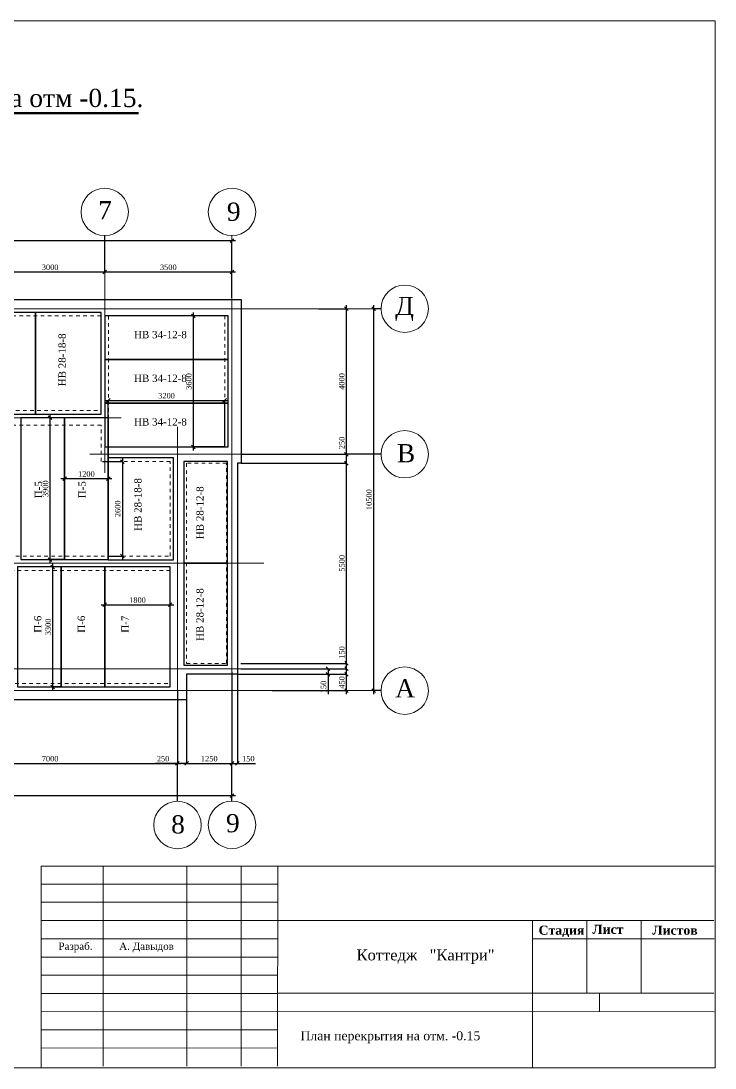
# Model space of a CAD drawing. Extents: x 1526320 to 3332998, y -546296 to 333165.
# Drawn here: x 1824589 to 1843673, y -546296 to -517511 of the extents above; entities that cross this region are included whole.
import ezdxf

# ---------------------------------------------------------------- set-up
doc = ezdxf.new("R2010")
doc.units = 0
doc.header["$LTSCALE"] = 500
doc.header["$MEASUREMENT"] = 0
doc.linetypes.add('424', pattern=[3, 1.5, -1.5])
doc.layers.get('0').update_dxf_attribs({"linetype": 'CONTINUOUS', "lineweight": 0})
doc.layers.add('Для печати', color=250, linetype='CONTINUOUS', lineweight=0)
doc.layers.add('КР. 1 эт. плиты', color=250, linetype='CONTINUOUS', lineweight=0)
doc.styles.add('NAKLON', font='TIMESBD.TTF', dxfattribs={"height": 500})
doc.styles.get("Standard").update_dxf_attribs({"font": 'TIMES.TTF', "height": 150})
doc.dimstyles.new('ISO-25', dxfattribs={"dimtxt": 300, "dimasz": 100, "dimexe": 0, "dimexo": 0, "dimgap": 50, "dimtad": 1, "dimdec": 0, "dimrnd": 10, "dimtxsty": 'Standard', "dimblk": 'OBLIQUE', "dimcen": 100, "dimdle": 100, "dimadec": 0, "dimazin": 0, "dimtfac": 1, "dimtdec": 0, "dimtmove": 0, "dimatfit": 3, "dimldrblk": 'OBLIQUE', "dimfxl": 0, "dimarcsym": 0})

# ---------------------------------------------------------------- blocks, each defined once
blk = doc.blocks.new('_Oblique')
at = {"color": 0, "linetype": 'ByBlock', "lineweight": -2}
blk.add_line((-0.5, -0.5), (0.5, 0.5), dxfattribs=at)
blk = doc.blocks.new('*D1443')
at = {"layer": 'Для печати', "color": 0, "linetype": 'Continuous', "lineweight": -2, "ltscale": 0.13}
for p, q in [((1821892, -535534), (1821892, -537920)), ((1828892, -535921), (1828892, -537920)), ((1821792, -537920), (1828992, -537920))]:
    blk.add_line(p, q, dxfattribs=at)
at = {"layer": 'Для печати', "color": 0, "linetype": 'Continuous', "lineweight": -2, "ltscale": 0.13, "xscale": 100, "yscale": 100, "zscale": 100, "rotation": 180}
blk.add_blockref('_Oblique', (1821892, -537920), dxfattribs=at)
at = {"layer": 'Для печати', "color": 0, "linetype": 'Continuous', "lineweight": -2, "ltscale": 0.13, "xscale": 100, "yscale": 100, "zscale": 100}
blk.add_blockref('_Oblique', (1828892, -537920), dxfattribs=at)
at = {"layer": 'Для печати', "color": 0, "linetype": 'Continuous', "lineweight": 9, "ltscale": 0.13, "insert": (1825392, -537793), "char_height": 150, "attachment_point": 5}
blk.add_mtext('7000', dxfattribs=at)
blk = doc.blocks.new('*D1444')
at = {"layer": 'Для печати', "color": 0, "linetype": 'Continuous', "lineweight": -2, "ltscale": 0.13}
for p, q in [((1829143, -535921), (1829143, -537920)), ((1828892, -537920), (1828288, -537920)), ((1829143, -537920), (1828792, -537920)), ((1828892, -538962), (1828892, -537920))]:
    blk.add_line(p, q, dxfattribs=at)
at = {"layer": 'Для печати', "color": 0, "linetype": 'Continuous', "lineweight": -2, "ltscale": 0.13, "xscale": 100, "yscale": 100, "zscale": 100, "rotation": 180}
blk.add_blockref('_Oblique', (1828892, -537920), dxfattribs=at)
at = {"layer": 'Для печати', "color": 0, "linetype": 'Continuous', "lineweight": -2, "ltscale": 0.13, "xscale": 100, "yscale": 100, "zscale": 100}
blk.add_blockref('_Oblique', (1829143, -537920), dxfattribs=at)
at = {"layer": 'Для печати', "color": 0, "linetype": 'Continuous', "lineweight": 9, "ltscale": 0.13, "insert": (1828497, -537793), "char_height": 150, "attachment_point": 5}
blk.add_mtext('250', dxfattribs=at)
blk = doc.blocks.new('*D1445')
at = {"layer": 'Для печати', "color": 0, "linetype": 'Continuous', "lineweight": -2, "ltscale": 0.13}
for p, q in [((1829143, -535921), (1829143, -537920)), ((1829043, -537920), (1830491, -537920)), ((1830391, -538957), (1830391, -537920))]:
    blk.add_line(p, q, dxfattribs=at)
at = {"layer": 'Для печати', "color": 0, "linetype": 'Continuous', "lineweight": -2, "ltscale": 0.13, "xscale": 100, "yscale": 100, "zscale": 100, "rotation": 180}
blk.add_blockref('_Oblique', (1829143, -537920), dxfattribs=at)
at = {"layer": 'Для печати', "color": 0, "linetype": 'Continuous', "lineweight": -2, "ltscale": 0.13, "xscale": 100, "yscale": 100, "zscale": 100}
blk.add_blockref('_Oblique', (1830391, -537920), dxfattribs=at)
at = {"layer": 'Для печати', "color": 0, "linetype": 'Continuous', "lineweight": 9, "ltscale": 0.13, "insert": (1829767, -537793), "char_height": 150, "attachment_point": 5}
blk.add_mtext('1250', dxfattribs=at)
blk = doc.blocks.new('*D1446')
at = {"layer": 'Для печати', "color": 0, "linetype": 'Continuous', "lineweight": -2, "ltscale": 0.13}
for p, q in [((1830391, -535407), (1830391, -537920)), ((1830542, -535407), (1830542, -537920)), ((1830291, -537920), (1830542, -537920)), ((1830542, -537920), (1831040, -537920))]:
    blk.add_line(p, q, dxfattribs=at)
at = {"layer": 'Для печати', "color": 0, "linetype": 'Continuous', "lineweight": -2, "ltscale": 0.13, "xscale": 100, "yscale": 100, "zscale": 100, "rotation": 180}
blk.add_blockref('_Oblique', (1830391, -537920), dxfattribs=at)
at = {"layer": 'Для печати', "color": 0, "linetype": 'Continuous', "lineweight": -2, "ltscale": 0.13, "xscale": 100, "yscale": 100, "zscale": 100}
blk.add_blockref('_Oblique', (1830542, -537920), dxfattribs=at)
at = {"layer": 'Для печати', "color": 0, "linetype": 'Continuous', "lineweight": 9, "ltscale": 0.13, "insert": (1830841, -537793), "char_height": 150, "attachment_point": 5}
blk.add_mtext('150', dxfattribs=at)
blk = doc.blocks.new('*D1447')
at = {"layer": 'Для печати', "color": 0, "linetype": 'Continuous', "lineweight": -2, "ltscale": 0.13}
for p, q in [((1833540, -536021), (1833540, -535371)), ((1830541, -535471), (1833540, -535471)), ((1831501, -535921), (1833540, -535921))]:
    blk.add_line(p, q, dxfattribs=at)
at = {"layer": 'Для печати', "color": 0, "linetype": 'Continuous', "lineweight": -2, "ltscale": 0.13, "xscale": 100, "yscale": 100, "zscale": 100}
for p, rotation in [((1833540, -535471), 90), ((1833540, -535921), 270)]:
    blk.add_blockref('_Oblique', p, dxfattribs=dict(at, rotation=rotation))
at = {"layer": 'Для печати', "color": 0, "linetype": 'Continuous', "lineweight": 9, "ltscale": 0.13, "insert": (1833414, -535696), "char_height": 150, "attachment_point": 5, "rotation": 90}
blk.add_mtext('450', dxfattribs=at)
blk = doc.blocks.new('*D1448')
at = {"layer": 'Для печати', "color": 0, "linetype": 'Continuous', "lineweight": -2, "ltscale": 0.13}
for p, q in [((1830638, -535321), (1833034, -535321)), ((1833034, -535321), (1833034, -535571)), ((1830541, -535471), (1833034, -535471)), ((1833034, -535471), (1833034, -536019))]:
    blk.add_line(p, q, dxfattribs=at)
at = {"layer": 'Для печати', "color": 0, "linetype": 'Continuous', "lineweight": -2, "ltscale": 0.13, "xscale": 100, "yscale": 100, "zscale": 100}
for p, rotation in [((1833034, -535321), 90), ((1833034, -535471), 270)]:
    blk.add_blockref('_Oblique', p, dxfattribs=dict(at, rotation=rotation))
at = {"layer": 'Для печати', "color": 0, "linetype": 'Continuous', "lineweight": 9, "ltscale": 0.13, "insert": (1832908, -535820), "char_height": 150, "attachment_point": 5, "rotation": 90}
blk.add_mtext('150', dxfattribs=at)
blk = doc.blocks.new('*D1449')
at = {"layer": 'Для печати', "color": 0, "linetype": 'Continuous', "lineweight": -2, "ltscale": 0.13}
for p, q in [((1833540, -535171), (1833540, -534673)), ((1830638, -535171), (1833540, -535171)), ((1830638, -535321), (1833540, -535321)), ((1833540, -535421), (1833540, -535171))]:
    blk.add_line(p, q, dxfattribs=at)
at = {"layer": 'Для печати', "color": 0, "linetype": 'Continuous', "lineweight": -2, "ltscale": 0.13, "xscale": 100, "yscale": 100, "zscale": 100}
for p, rotation in [((1833540, -535171), 90), ((1833540, -535321), 270)]:
    blk.add_blockref('_Oblique', p, dxfattribs=dict(at, rotation=rotation))
at = {"layer": 'Для печати', "color": 0, "linetype": 'Continuous', "lineweight": 9, "ltscale": 0.13, "insert": (1833414, -534872), "char_height": 150, "attachment_point": 5, "rotation": 90}
blk.add_mtext('150', dxfattribs=at)
blk = doc.blocks.new('*D1450')
at = {"layer": 'Для печати', "color": 0, "linetype": 'Continuous', "lineweight": -2, "ltscale": 0.13}
for p, q in [((1833540, -535271), (1833540, -529571)), ((1830642, -529671), (1833540, -529671)), ((1830638, -535171), (1833540, -535171))]:
    blk.add_line(p, q, dxfattribs=at)
at = {"layer": 'Для печати', "color": 0, "linetype": 'Continuous', "lineweight": -2, "ltscale": 0.13, "xscale": 100, "yscale": 100, "zscale": 100}
for p, rotation in [((1833540, -529671), 90), ((1833540, -535171), 270)]:
    blk.add_blockref('_Oblique', p, dxfattribs=dict(at, rotation=rotation))
at = {"layer": 'Для печати', "color": 0, "linetype": 'Continuous', "lineweight": 9, "ltscale": 0.13, "insert": (1833414, -532421), "char_height": 150, "attachment_point": 5, "rotation": 90}
blk.add_mtext('5500', dxfattribs=at)
blk = doc.blocks.new('*D1451')
at = {"layer": 'Для печати', "color": 0, "linetype": 'Continuous', "lineweight": -2, "ltscale": 0.13}
for p, q in [((1833538, -529421), (1833538, -528902)), ((1830642, -529421), (1833538, -529421)), ((1833538, -529771), (1833538, -529421)), ((1830642, -529671), (1833538, -529671))]:
    blk.add_line(p, q, dxfattribs=at)
at = {"layer": 'Для печати', "color": 0, "linetype": 'Continuous', "lineweight": -2, "ltscale": 0.13, "xscale": 100, "yscale": 100, "zscale": 100}
for p, rotation in [((1833538, -529421), 90), ((1833538, -529671), 270)]:
    blk.add_blockref('_Oblique', p, dxfattribs=dict(at, rotation=rotation))
at = {"layer": 'Для печати', "color": 0, "linetype": 'Continuous', "lineweight": 9, "ltscale": 0.13, "insert": (1833412, -529111), "char_height": 150, "attachment_point": 5, "rotation": 90}
blk.add_mtext('250', dxfattribs=at)
blk = doc.blocks.new('*D1453')
at = {"layer": 'Для печати', "color": 0, "linetype": 'Continuous', "lineweight": -2, "ltscale": 0.13}
for p, q in [((1823892, -523414), (1823892, -524409)), ((1826891, -523414), (1826891, -524409)), ((1823792, -524409), (1826991, -524409))]:
    blk.add_line(p, q, dxfattribs=at)
at = {"layer": 'Для печати', "color": 0, "linetype": 'Continuous', "lineweight": -2, "ltscale": 0.13, "xscale": 100, "yscale": 100, "zscale": 100, "rotation": 180}
blk.add_blockref('_Oblique', (1823892, -524409), dxfattribs=at)
at = {"layer": 'Для печати', "color": 0, "linetype": 'Continuous', "lineweight": -2, "ltscale": 0.13, "xscale": 100, "yscale": 100, "zscale": 100}
blk.add_blockref('_Oblique', (1826891, -524409), dxfattribs=at)
at = {"layer": 'Для печати', "color": 0, "linetype": 'Continuous', "lineweight": 9, "ltscale": 0.13, "insert": (1825392, -524283), "char_height": 150, "attachment_point": 5}
blk.add_mtext('3000', dxfattribs=at)
blk = doc.blocks.new('*D1454')
at = {"layer": 'Для печати', "color": 0, "linetype": 'Continuous', "lineweight": -2, "ltscale": 0.13}
for p, q in [((1826891, -523414), (1826891, -524409)), ((1826791, -524409), (1830491, -524409)), ((1830391, -525123), (1830391, -524409))]:
    blk.add_line(p, q, dxfattribs=at)
at = {"layer": 'Для печати', "color": 0, "linetype": 'Continuous', "lineweight": -2, "ltscale": 0.13, "xscale": 100, "yscale": 100, "zscale": 100, "rotation": 180}
blk.add_blockref('_Oblique', (1826891, -524409), dxfattribs=at)
at = {"layer": 'Для печати', "color": 0, "linetype": 'Continuous', "lineweight": -2, "ltscale": 0.13, "xscale": 100, "yscale": 100, "zscale": 100}
blk.add_blockref('_Oblique', (1830391, -524409), dxfattribs=at)
at = {"layer": 'Для печати', "color": 0, "linetype": 'Continuous', "lineweight": 9, "ltscale": 0.13, "insert": (1828641, -524283), "char_height": 150, "attachment_point": 5}
blk.add_mtext('3500', dxfattribs=at)
blk = doc.blocks.new('*D1464')
at = {"layer": 'Для печати', "color": 0, "linetype": 'Continuous', "lineweight": -2, "ltscale": 0.13}
for p, q in [((1814792, -523550), (1830491, -523550)), ((1814892, -523414), (1814892, -523550)), ((1830391, -525123), (1830391, -523550))]:
    blk.add_line(p, q, dxfattribs=at)
at = {"layer": 'Для печати', "color": 0, "linetype": 'Continuous', "lineweight": -2, "ltscale": 0.13, "xscale": 100, "yscale": 100, "zscale": 100, "rotation": 180}
blk.add_blockref('_Oblique', (1814892, -523550), dxfattribs=at)
at = {"layer": 'Для печати', "color": 0, "linetype": 'Continuous', "lineweight": -2, "ltscale": 0.13, "xscale": 100, "yscale": 100, "zscale": 100}
blk.add_blockref('_Oblique', (1830391, -523550), dxfattribs=at)
at = {"layer": 'Для печати', "color": 0, "linetype": 'Continuous', "lineweight": 9, "ltscale": 0.13, "insert": (1822642, -523423), "char_height": 150, "attachment_point": 5}
blk.add_mtext('15500', dxfattribs=at)
blk = doc.blocks.new('*D1465')
at = {"layer": 'Для печати', "color": 0, "linetype": 'Continuous', "lineweight": -2, "ltscale": 0.13}
for p, q in [((1814792, -538808), (1830491, -538808)), ((1814892, -538915), (1814892, -538808)), ((1830391, -538957), (1830391, -538808))]:
    blk.add_line(p, q, dxfattribs=at)
at = {"layer": 'Для печати', "color": 0, "linetype": 'Continuous', "lineweight": -2, "ltscale": 0.13, "xscale": 100, "yscale": 100, "zscale": 100, "rotation": 180}
blk.add_blockref('_Oblique', (1814892, -538808), dxfattribs=at)
at = {"layer": 'Для печати', "color": 0, "linetype": 'Continuous', "lineweight": -2, "ltscale": 0.13, "xscale": 100, "yscale": 100, "zscale": 100}
blk.add_blockref('_Oblique', (1830391, -538808), dxfattribs=at)
at = {"layer": 'Для печати', "color": 0, "linetype": 'Continuous', "lineweight": 9, "ltscale": 0.13, "insert": (1822642, -538681), "char_height": 150, "attachment_point": 5}
blk.add_mtext('15500', dxfattribs=at)
blk = doc.blocks.new('*D1467')
at = {"layer": 'Для печати', "color": 0, "linetype": 'Continuous', "lineweight": -2, "ltscale": 0.13}
for p, q in [((1834288, -536021), (1834288, -525321)), ((1834490, -525421), (1834288, -525421)), ((1834489, -535921), (1834288, -535921))]:
    blk.add_line(p, q, dxfattribs=at)
at = {"layer": 'Для печати', "color": 0, "linetype": 'Continuous', "lineweight": -2, "ltscale": 0.13, "xscale": 100, "yscale": 100, "zscale": 100}
for p, rotation in [((1834288, -525421), 90), ((1834288, -535921), 270)]:
    blk.add_blockref('_Oblique', p, dxfattribs=dict(at, rotation=rotation))
at = {"layer": 'Для печати', "color": 0, "linetype": 'Continuous', "lineweight": 9, "ltscale": 0.13, "insert": (1834162, -530671), "char_height": 150, "attachment_point": 5, "rotation": 90}
blk.add_mtext('10500', dxfattribs=at)
blk = doc.blocks.new('*D1468')
at = {"layer": 'Для печати', "color": 0, "linetype": 'Continuous', "lineweight": -2, "ltscale": 0.13}
for p, q in [((1833538, -529521), (1833538, -525321)), ((1832783, -525421), (1833538, -525421)), ((1834490, -529421), (1833538, -529421))]:
    blk.add_line(p, q, dxfattribs=at)
at = {"layer": 'Для печати', "color": 0, "linetype": 'Continuous', "lineweight": -2, "ltscale": 0.13, "xscale": 100, "yscale": 100, "zscale": 100}
for p, rotation in [((1833538, -525421), 90), ((1833538, -529421), 270)]:
    blk.add_blockref('_Oblique', p, dxfattribs=dict(at, rotation=rotation))
at = {"layer": 'Для печати', "color": 0, "linetype": 'Continuous', "lineweight": 9, "ltscale": 0.13, "insert": (1833412, -527421), "char_height": 150, "attachment_point": 5, "rotation": 90}
blk.add_mtext('4000', dxfattribs=at)
blk = doc.blocks.new('*D1484')
at = {"layer": 'КР. 1 эт. плиты', "color": 0, "linetype": 'Continuous', "lineweight": -2, "ltscale": 0.13}
for p, q in [((1829332, -529322), (1829332, -525522)), ((1830192, -525622), (1829332, -525622)), ((1830192, -529222), (1829332, -529222))]:
    blk.add_line(p, q, dxfattribs=at)
at = {"layer": 'КР. 1 эт. плиты', "color": 0, "linetype": 'Continuous', "lineweight": -2, "ltscale": 0.13, "xscale": 100, "yscale": 100, "zscale": 100}
for p, rotation in [((1829332, -525622), 90), ((1829332, -529222), 270)]:
    blk.add_blockref('_Oblique', p, dxfattribs=dict(at, rotation=rotation))
at = {"layer": 'КР. 1 эт. плиты', "color": 0, "linetype": 'Continuous', "lineweight": 9, "ltscale": 0.13, "insert": (1829206, -527422), "char_height": 150, "attachment_point": 5, "rotation": 90}
blk.add_mtext('3600', dxfattribs=at)
blk = doc.blocks.new('*D1485')
at = {"layer": 'КР. 1 эт. плиты', "color": 0, "linetype": 'Continuous', "lineweight": -2, "ltscale": 0.13}
for p, q in [((1826892, -527941), (1830292, -527941)), ((1826992, -529222), (1826992, -527941)), ((1830192, -529222), (1830192, -527941))]:
    blk.add_line(p, q, dxfattribs=at)
at = {"layer": 'КР. 1 эт. плиты', "color": 0, "linetype": 'Continuous', "lineweight": -2, "ltscale": 0.13, "xscale": 100, "yscale": 100, "zscale": 100, "rotation": 180}
blk.add_blockref('_Oblique', (1826992, -527941), dxfattribs=at)
at = {"layer": 'КР. 1 эт. плиты', "color": 0, "linetype": 'Continuous', "lineweight": -2, "ltscale": 0.13, "xscale": 100, "yscale": 100, "zscale": 100}
blk.add_blockref('_Oblique', (1830192, -527941), dxfattribs=at)
at = {"layer": 'КР. 1 эт. плиты', "color": 0, "linetype": 'Continuous', "lineweight": 9, "ltscale": 0.13, "insert": (1828592, -527815), "char_height": 150, "attachment_point": 5}
blk.add_mtext('3200', dxfattribs=at)
blk = doc.blocks.new('*D1486')
at = {"layer": 'КР. 1 эт. плиты', "color": 0, "linetype": 'Continuous', "lineweight": -2, "ltscale": 0.13}
for p, q in [((1825463, -535919), (1825463, -532419)), ((1826893, -532519), (1825463, -532519)), ((1825693, -535819), (1825463, -535819))]:
    blk.add_line(p, q, dxfattribs=at)
at = {"layer": 'КР. 1 эт. плиты', "color": 0, "linetype": 'Continuous', "lineweight": -2, "ltscale": 0.13, "xscale": 100, "yscale": 100, "zscale": 100}
for p, rotation in [((1825463, -532519), 90), ((1825463, -535819), 270)]:
    blk.add_blockref('_Oblique', p, dxfattribs=dict(at, rotation=rotation))
at = {"layer": 'КР. 1 эт. плиты', "color": 0, "linetype": 'Continuous', "lineweight": 9, "ltscale": 0.13, "insert": (1825337, -534169), "char_height": 150, "attachment_point": 5, "rotation": 90}
blk.add_mtext('3300', dxfattribs=at)
blk = doc.blocks.new('*D1487')
at = {"layer": 'КР. 1 эт. плиты', "color": 0, "linetype": 'Continuous', "lineweight": -2, "ltscale": 0.13}
for p, q in [((1826893, -532518), (1826893, -533559)), ((1826793, -533559), (1828792, -533559)), ((1828692, -535819), (1828692, -533559))]:
    blk.add_line(p, q, dxfattribs=at)
at = {"layer": 'КР. 1 эт. плиты', "color": 0, "linetype": 'Continuous', "lineweight": -2, "ltscale": 0.13, "xscale": 100, "yscale": 100, "zscale": 100, "rotation": 180}
blk.add_blockref('_Oblique', (1826893, -533559), dxfattribs=at)
at = {"layer": 'КР. 1 эт. плиты', "color": 0, "linetype": 'Continuous', "lineweight": -2, "ltscale": 0.13, "xscale": 100, "yscale": 100, "zscale": 100}
blk.add_blockref('_Oblique', (1828692, -533559), dxfattribs=at)
at = {"layer": 'КР. 1 эт. плиты', "color": 0, "linetype": 'Continuous', "lineweight": 9, "ltscale": 0.13, "insert": (1827793, -533433), "char_height": 150, "attachment_point": 5}
blk.add_mtext('1800', dxfattribs=at)
blk = doc.blocks.new('*D1488')
at = {"layer": 'КР. 1 эт. плиты', "color": 0, "linetype": 'Continuous', "lineweight": -2, "ltscale": 0.13}
for p, q in [((1825391, -532420), (1825391, -528321)), ((1825789, -528421), (1825391, -528421)), ((1825789, -532320), (1825391, -532320))]:
    blk.add_line(p, q, dxfattribs=at)
at = {"layer": 'КР. 1 эт. плиты', "color": 0, "linetype": 'Continuous', "lineweight": -2, "ltscale": 0.13, "xscale": 100, "yscale": 100, "zscale": 100}
for p, rotation in [((1825391, -528421), 90), ((1825391, -532320), 270)]:
    blk.add_blockref('_Oblique', p, dxfattribs=dict(at, rotation=rotation))
at = {"layer": 'КР. 1 эт. плиты', "color": 0, "linetype": 'Continuous', "lineweight": 9, "ltscale": 0.13, "insert": (1825265, -530371), "char_height": 150, "attachment_point": 5, "rotation": 90}
blk.add_mtext('3900', dxfattribs=at)
blk = doc.blocks.new('*D1489')
at = {"layer": 'КР. 1 эт. плиты', "color": 0, "linetype": 'Continuous', "lineweight": -2, "ltscale": 0.13}
for p, q in [((1825789, -528421), (1825789, -530093)), ((1826989, -528421), (1826989, -530093)), ((1825689, -530093), (1827089, -530093))]:
    blk.add_line(p, q, dxfattribs=at)
at = {"layer": 'КР. 1 эт. плиты', "color": 0, "linetype": 'Continuous', "lineweight": -2, "ltscale": 0.13, "xscale": 100, "yscale": 100, "zscale": 100, "rotation": 180}
blk.add_blockref('_Oblique', (1825789, -530093), dxfattribs=at)
at = {"layer": 'КР. 1 эт. плиты', "color": 0, "linetype": 'Continuous', "lineweight": -2, "ltscale": 0.13, "xscale": 100, "yscale": 100, "zscale": 100}
blk.add_blockref('_Oblique', (1826989, -530093), dxfattribs=at)
at = {"layer": 'КР. 1 эт. плиты', "color": 0, "linetype": 'Continuous', "lineweight": 9, "ltscale": 0.13, "insert": (1826389, -529967), "char_height": 150, "attachment_point": 5}
blk.add_mtext('1200', dxfattribs=at)
blk = doc.blocks.new('*D1490')
at = {"layer": 'КР. 1 эт. плиты', "color": 0, "linetype": 'Continuous', "lineweight": -2, "ltscale": 0.13}
for p, q in [((1826833, -529623), (1827377, -529623)), ((1827377, -529523), (1827377, -532322)), ((1826976, -532222), (1827377, -532222))]:
    blk.add_line(p, q, dxfattribs=at)
at = {"layer": 'КР. 1 эт. плиты', "color": 0, "linetype": 'Continuous', "lineweight": -2, "ltscale": 0.13, "xscale": 100, "yscale": 100, "zscale": 100}
for p, rotation in [((1827377, -529623), 90), ((1827377, -532222), 270)]:
    blk.add_blockref('_Oblique', p, dxfattribs=dict(at, rotation=rotation))
at = {"layer": 'КР. 1 эт. плиты', "color": 0, "linetype": 'Continuous', "lineweight": 9, "ltscale": 0.13, "insert": (1827251, -530922), "char_height": 150, "attachment_point": 5, "rotation": 90}
blk.add_mtext('2600', dxfattribs=at)

msp = doc.modelspace()

# ---------------------------------------------------------------- linework, layer by layer
at = {"layer": 'Для печати', "color": 250, "linetype": 'Continuous', "lineweight": 50, "ltscale": 0.13}
msp.add_line((1827825.8, -520048.6), (1817860.6, -520048.6), dxfattribs=at)
at = {"layer": 'Для печати', "color": 250, "linetype": 'Continuous', "lineweight": 9}
for p, q in [((1826891.4, -529932), (1826891.4, -523414.2)), ((1830391.4, -525123.2), (1830391.6, -523414.3)), ((1830391.4, -523415.8), (1830391.4, -538957)), ((1832782.9, -525421.3), (1812419.1, -525421.3)), ((1827341.3, -528421.2), (1812434.8, -528421.2)), ((1828891.7, -528670.4), (1828891.7, -538962.1)), ((1831270.9, -532420.7), (1812434.8, -532420.7)), ((1830951.3, -535320.8), (1812378.9, -535320.8))]:
    msp.add_line(p, q, dxfattribs=at)
at = {"layer": 'Для печати', "color": 250, "linetype": 'Continuous', "lineweight": 5}
for p, q in [((1832780.7, -525421.4), (1834489.6, -525421.4)), ((1826482.6, -529421.2), (1834489.6, -529421.2)), ((1821124, -535921), (1834488.5, -535921))]:
    msp.add_line(p, q, dxfattribs=at)
at = {"layer": 'Для печати', "color": 250, "linetype": 'Continuous', "lineweight": 15, "ltscale": 0.13}
for p, q in [((1825147.1, -546285), (1825147.1, -540747.9)), ((1825147.1, -540747.9), (1843649.1, -540747.9)), ((1831641.3, -541739.2), (1825149.9, -541739.2)), ((1825172.3, -542243.1), (1843643.4, -542243.1)), ((1838649.6, -542242.2), (1838649.6, -546296.2)), ((1840146.2, -542242.2), (1840146.2, -544240.1)), ((1841642.8, -542242.2), (1841642.8, -544240.1)), ((1825159.8, -543246.2), (1831647.5, -543246.2)), ((1831648.7, -544240.2), (1838642.4, -544240.2)), ((1838642.4, -544240.2), (1843643.1, -544240.2)), ((1840491.6, -544240.1), (1840491.6, -544743.1))]:
    msp.add_line(p, q, dxfattribs=at)
at = {"layer": 'Для печати', "color": 250, "linetype": 'Continuous', "lineweight": 15}
for p, q in [((1826846.7, -546244), (1826847.7, -540744)), ((1829146.7, -546244.4), (1829147.7, -540744.4)), ((1830646.7, -546244.6), (1830647.7, -540744.6)), ((1831646.7, -546244.8), (1831647.7, -540744.8)), ((1825147.6, -541243.7), (1831647.6, -541244.8)), ((1825147.4, -542243.7), (1831647.4, -542244.8)), ((1825147.3, -542743.7), (1831647.3, -542744.8)), ((1838649.3, -542746.8), (1843649.3, -542747.6)), ((1825147.2, -543743.7), (1831647.2, -543744.8)), ((1825147.1, -544243.7), (1831647.1, -544244.8)), ((1825147, -544743.7), (1843647, -544746.8)), ((1825146.9, -545243.7), (1831646.9, -545244.8)), ((1825146.8, -545743.7), (1831646.8, -545744.8))]:
    msp.add_line(p, q, dxfattribs=at)
at = {"layer": 'Для печати', "color": 250, "linetype": 'Continuous', "lineweight": 0, "ltscale": 0.13}
msp.add_lwpolyline([(1843673.2, -546294.4), (1803570.6, -546294.4), (1803570.6, -517511.3), (1843673.2, -517511.3)], close=True, dxfattribs=at)
at = {"layer": 'Для печати', "color": 5, "linetype": 'Continuous', "lineweight": 30, "ltscale": 0.13}
msp.add_lwpolyline([(1819042.6, -534470.2), (1819042.6, -535470.9), (1814742.2, -535470.9), (1814742.2, -532671.8), (1814642.7, -532671.8), (1814642.7, -525170.8), (1830642.5, -525170.8), (1830642.5, -529670.7), (1830541.2, -529670.7), (1830541.2, -535470.4), (1829141.8, -535470.4), (1829141.8, -536170.9), (1821642.3, -536170.9), (1821642.3, -534470.6), (1821642.3, -534470.6)], dxfattribs=at)
at = {"layer": 'Для печати', "color": 250, "linetype": '424', "lineweight": 15, "ltscale": 0.13}
for points in [[(1826791.3, -525621.7), (1815092.5, -525621.7), (1815092.5, -528221.3), (1826791.3, -528221.3)], [(1830191.9, -525621.7), (1826992.3, -525621.7), (1826992.3, -529221.8), (1830191.9, -529221.8)], [(1830241.1, -529670.7), (1829141.9, -529670.7), (1829141.9, -535170.6), (1830241.1, -535170.6)], [(1828692, -532621.1), (1822092, -532621.1), (1822092, -535724.7), (1828692, -535724.7)]]:
    msp.add_lwpolyline(points, close=True, dxfattribs=at)
msp.add_lwpolyline([(1828692, -529622.9), (1826791.9, -529622.9), (1826792.5, -528622.7), (1815091.5, -528622.7), (1815091.6, -532222.5), (1828692, -532222.5), (1828692, -529622.9)], dxfattribs=at)
at = {"layer": 'Для печати', "color": 250, "linetype": 'Continuous', "lineweight": 9}
for centre in [(1826892.1, -522761.6), (1830392.3, -522761.7), (1828892.9, -539614.8)]:
    msp.add_circle(centre, 651.5, dxfattribs=at)
at = {"layer": 'Для печати', "color": 250, "linetype": 'Continuous', "lineweight": 5}
for centre in [(1835142.2, -525422.1), (1835142.2, -529422.3), (1835141.2, -535922.1)]:
    msp.add_circle(centre, 651.5, dxfattribs=at)
at = {"layer": 'Для печати', "color": 250, "linetype": 'Continuous', "lineweight": 0}
msp.add_circle((1830392.5, -539609.7), 651.5, dxfattribs=at)
at = {"layer": 'КР. 1 эт. плиты', "color": 5, "linetype": 'Continuous', "lineweight": 30, "ltscale": 0.13}
for points in [[(1823793.5, -525522), (1823793.5, -528321.1), (1824993.2, -528321.1), (1824993.2, -525522)], [(1824993, -525523.3), (1824993, -528322.4), (1826792.5, -528322.4), (1826792.5, -525523.3)], [(1830290.8, -525621.7), (1826891.4, -525621.7), (1826891.4, -526821.4), (1830290.8, -526821.4)], [(1830290.8, -526821.4), (1826891.4, -526821.4), (1826891.4, -528021.1), (1830290.8, -528021.1)], [(1830290.8, -528021.2), (1826891.4, -528021.2), (1826891.4, -529220.9), (1830290.8, -529220.9)], [(1824589.3, -528420.5), (1824589.3, -532320.4), (1825789, -532320.4), (1825789, -528420.5)], [(1825788.9, -528420.5), (1825788.9, -532320.5), (1826988.6, -532320.5), (1826988.6, -528420.5)], [(1826988.7, -529521.8), (1826988.7, -532320.9), (1828788.2, -532320.9), (1828788.2, -529521.8)], [(1829068.4, -529619.8), (1829068.4, -532418.9), (1830268.1, -532418.9), (1830268.1, -529619.8)], [(1824492.9, -532518.7), (1824492.9, -535819.3), (1825692.5, -535819.3), (1825692.5, -532519.1)], [(1825693.1, -532518.6), (1825693.1, -535819.3), (1826892.8, -535819.3), (1826892.8, -532519)], [(1826892.8, -532518.4), (1826892.8, -535819), (1828692.4, -535819), (1828693, -532518.8)], [(1829067.1, -532418.7), (1829067.1, -535217.7), (1830266.8, -535217.7), (1830266.8, -532418.7)]]:
    msp.add_lwpolyline(points, close=True, dxfattribs=at)

# ---------------------------------------------------------------- texts
at = {"layer": 'Для печати', "color": 250, "linetype": 'Continuous', "lineweight": 50, "ltscale": 0.13}
for s, height, p in [('План перекрытия на отм -0.15.', 500, (1818066.3, -519877.2)), ('План перекрытия на отм. -0.15', 250, (1832274.6, -545532.6))]:
    msp.add_text(s, height=height, dxfattribs=at).set_placement(p)
at = {"layer": 'Для печати', "color": 250, "linetype": 'Continuous', "lineweight": 9}
for s, height, p in [('7', 500, (1826712.3, -522964.9)), ('9', 500, (1830251.9, -523004.9)), ('Коттедж   "Кантри"', 300, (1833817.4, -543336.4))]:
    msp.add_text(s, height=height, dxfattribs=at).set_placement(p)
at = {"layer": 'Для печати', "color": 250, "linetype": 'Continuous', "lineweight": 5}
for s, p in [('Д', (1834878.2, -525597.5)), ('В', (1834924.8, -529644.5)), ('А', (1834879.4, -536108.8))]:
    msp.add_text(s, height=500, dxfattribs=at).set_placement(p)
at = {"layer": 'Для печати', "color": 250, "linetype": 'Continuous', "lineweight": 0}
for s, p in [('8', (1828719.5, -539847.8)), ('9', (1830226.1, -539813.9))]:
    msp.add_text(s, height=500, dxfattribs=at).set_placement(p)
at = {"layer": 'Для печати', "color": 250, "linetype": 'Continuous', "lineweight": 15, "ltscale": 0.13, "style": 'NAKLON'}
for s, p in [('Стадия', (1838821.9, -542631.2)), ('Лист', (1840301.3, -542607)), ('Листов', (1841950.6, -542631.2))]:
    msp.add_text(s, height=250, dxfattribs=at).set_placement(p)
at = {"layer": 'Для печати', "color": 250, "linetype": 'Continuous', "lineweight": 15}
for s, p in [('Разраб.', (1825621.1, -543046.5)), ('А. Давыдов', (1827291.5, -543046.5))]:
    msp.add_text(s, height=200, dxfattribs=at).set_placement(p)
at = {"layer": 'КР. 1 эт. плиты', "color": 5, "linetype": 'Continuous', "lineweight": 30, "ltscale": 0.13}
for s, p in [('НВ 28-18-8', (1825821.4, -527553.3)), ('П-5', (1825170.4, -530632.9)), ('П-5', (1826370.1, -530632.8)), ('НВ 28-18-8', (1827904.6, -531529.8)), ('НВ 28-12-8', (1829611.4, -531757.3)), ('НВ 28-12-8', (1829610.1, -534556.2)), ('П-6', (1825150.9, -534329.9)), ('П-6', (1826351.2, -534329.8)), ('П-7', (1827550.8, -534329.6))]:
    msp.add_text(s, height=200, rotation=90, dxfattribs=at).set_placement(p)
for p in [(1827699.7, -526233.9), (1827699.7, -527433.6), (1827699.7, -528633.3)]:
    msp.add_text('НВ 34-12-8', height=200, dxfattribs=at).set_placement(p)

# ---------------------------------------------------------------- dimensions: what is measured, and where the dimension line sits
at = {"layer": 'Для печати', "color": 250, "linetype": 'Continuous', "lineweight": 9}
dim = msp.add_linear_dim(base=(1830391.4, -523549.5), p1=(1814892, -523414.3), p2=(1830391.4, -525123.2), dimstyle='ISO-25', dxfattribs=at)
dim.commit()
dim.dimension.update_dxf_attribs({"geometry": '*D1464', "text_midpoint": (1822641.7, -523423.2)})
at = {"layer": 'Для печати', "color": 250, "linetype": 'Continuous', "lineweight": 9, "ltscale": 0.13}
for base, p1, p2, picture, middle in [((1826891.4259, -524409.355), (1823891.8829, -523414.2705), (1826891.4259, -523414.2135), '*D1453', (1825391.6544, -524283.0572)), ((1830391.4, -524409.4), (1826891.4, -523414.2), (1830391.4, -525123.2), '*D1454', (1828641.4, -524283.1)), ((1828891.7, -537919.7), (1821891.8, -535534.4), (1828891.7, -535921), '*D1443', (1825391.8, -537793.2)), ((1830541.8, -537919.7), (1830391.4, -535406.9), (1830541.8, -535406.9), '*D1446', (1830841, -537793.4)), ((1830391.3654, -537919.7036), (1829142.9454, -535920.9691), (1830391.3654, -538957.0251), '*D1445', (1829767.1554, -537793.4058)), ((1830391.4, -538807.6), (1814892.3, -538915.4), (1830391.4, -538957), '*D1465', (1822641.8, -538681.3))]:
    dim = msp.add_linear_dim(base=base, p1=p1, p2=p2, dimstyle='ISO-25', dxfattribs=at)
    dim.commit()
    dim.dimension.update_dxf_attribs({"geometry": picture, "text_midpoint": middle})
for base, p1, p2, picture, middle in [((1833538, -525421.3), (1834489.6, -529421.2), (1832782.9, -525421.3), '*D1468', (1833411.7, -527421.3)), ((1834288.3, -525421.4), (1834488.5, -535921), (1834489.6, -525421.4), '*D1467', (1834162, -530671.2)), ((1833538, -529421.2), (1830642, -529670.6), (1830642, -529421.2), '*D1451', (1833411.7, -529111.4)), ((1833539.8, -529670.6), (1830637.6, -535171.3), (1830642, -529670.6), '*D1450', (1833413.5, -532421)), ((1833539.8, -535171.3), (1830637.6, -535320.7), (1830637.6, -535171.3), '*D1449', (1833413.5, -534872.1)), ((1833539.8, -535470.6), (1831500.6, -535921), (1830541, -535470.6), '*D1447', (1833413.5, -535695.8))]:
    dim = msp.add_linear_dim(base=base, p1=p1, p2=p2, angle=270, dimstyle='ISO-25', dxfattribs=at)
    dim.commit()
    dim.dimension.update_dxf_attribs({"geometry": picture, "text_midpoint": middle})
dim = msp.add_linear_dim(base=(1833034.2, -535320.7), p1=(1830541, -535470.6), p2=(1830637.6, -535320.7), angle=270, dimstyle='ISO-25', dxfattribs=at)
dim.commit()
dim.dimension.update_dxf_attribs({"geometry": '*D1448', "text_midpoint": (1833034.2, -535819.5), "dimtype": 160})
dim = msp.add_linear_dim(base=(1829142.9, -537919.6), p1=(1828891.7, -538962.1), p2=(1829142.9, -535921), dimstyle='ISO-25', dxfattribs=at)
dim.commit()
dim.dimension.update_dxf_attribs({"geometry": '*D1444', "text_midpoint": (1828497.3, -537919.6), "dimtype": 160})
at = {"layer": 'КР. 1 эт. плиты', "color": 5, "linetype": 'Continuous', "lineweight": 9, "ltscale": 0.13}
for base, p1, p2, angle, picture, middle in [((1829332.3, -525621.7), (1830191.9, -529221.8), (1830191.9, -525621.7), 270, '*D1484', (1829206, -527421.7)), ((1825391.2, -528420.5), (1825788.9, -532320.5), (1825788.9, -528420.5), 270, '*D1488', (1825264.7, -530370.5)), ((1827377.3, -532221.5), (1826833.3, -529622.9), (1826975.7, -532221.5), 90, '*D1490', (1827251, -530922.2)), ((1825462.8, -532519), (1825693.1, -535819.3), (1826892.8, -532519), 270, '*D1486', (1825336.5, -534169.2))]:
    dim = msp.add_linear_dim(base=base, p1=p1, p2=p2, angle=angle, dimstyle='ISO-25', dxfattribs=at)
    dim.commit()
    dim.dimension.update_dxf_attribs({"geometry": picture, "text_midpoint": middle})
for base, p1, p2, picture, middle in [((1830191.9, -527941.4), (1826992.3, -529221.8), (1830191.9, -529221.8), '*D1485', (1828592.1, -527815.1)), ((1826988.6, -530093.2), (1825788.9, -528420.5), (1826988.6, -528420.5), '*D1489', (1826388.8, -529966.9)), ((1828692.4, -533559.4), (1826892.8, -532518.4), (1828692.4, -535819), '*D1487', (1827792.6, -533433.1))]:
    dim = msp.add_linear_dim(base=base, p1=p1, p2=p2, dimstyle='ISO-25', dxfattribs=at)
    dim.commit()
    dim.dimension.update_dxf_attribs({"geometry": picture, "text_midpoint": middle})

doc.saveas('drawing.dxf')
